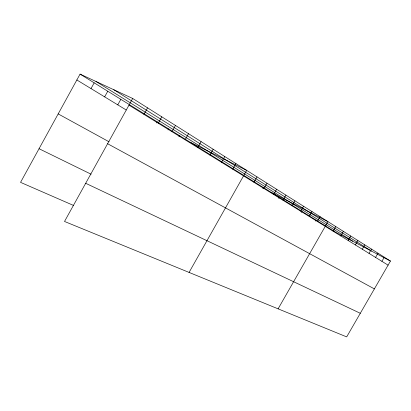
<?xml version="1.0" encoding="UTF-8"?>
<svg xmlns="http://www.w3.org/2000/svg" width="411" height="411" viewBox="0 0 411 411"><rect width="100%" height="100%" fill="white"/><g stroke="black" fill="none" stroke-linecap="round" stroke-linejoin="round"><path stroke-width="0.62" d="M132.676 98.47L64.517 221.467L346.678 336.892L390.45 261.057L132.676 98.47L80.068 74.108L20.55 182.356L73.739 205.536M91.016 88.581L94.181 82.837M104.646 96.868L107.754 91.237M117.772 104.851L120.829 99.328M143.937 114.371L147.554 107.857M156.714 122.935L157.295 121.887M158.25 123.213L161.8 116.837M168.042 129.917L168.613 128.89M171.968 131.679L175.446 125.447M178.919 136.776L179.545 135.656M185.12 139.802L188.531 133.698M197.742 147.6L201.092 141.62M209.872 155.091L213.16 149.234M221.529 162.288L224.76 156.55M232.744 169.219L235.919 163.588M189.075 272.421L246.662 170.365L190.113 142.196M253.952 182.314L257.014 176.894M262.85 188.67L263.472 187.575M263.98 188.51L266.996 183.188M273.659 194.485L276.624 189.26M278.817 198.503L279.418 197.444M283.004 200.255L285.917 195.122M292.031 205.829L294.898 200.789M300.754 211.218L303.575 206.26M301.422 212.425L301.998 211.413M309.19 216.427L311.964 211.552M315.458 221.072L316.018 220.09M317.354 221.467L320.087 216.674M278.103 308.841L327.947 221.632L271.44 192.512M333.136 231.218L335.792 226.579M340.77 235.929L343.385 231.367M348.163 240.497L350.737 236.006M355.33 244.925L357.868 240.502M362.281 249.215L364.778 244.864M369.021 253.376L371.482 249.092M375.562 257.42L377.992 253.197M381.917 261.339L384.311 257.183M85.678 183.275L360.298 313.295M39.045 148.72L91.103 174.207M390.45 261.057L335.664 232.246L80.068 74.108M107.6 143.722L374.375 288.902M58.187 113.909L109.064 141.795M76.847 79.97L126.203 109.978M128.982 105.134L388.087 265.152M95.948 81.46L352.756 241.231M113.77 89.716L371.354 251.013"/></g></svg>
